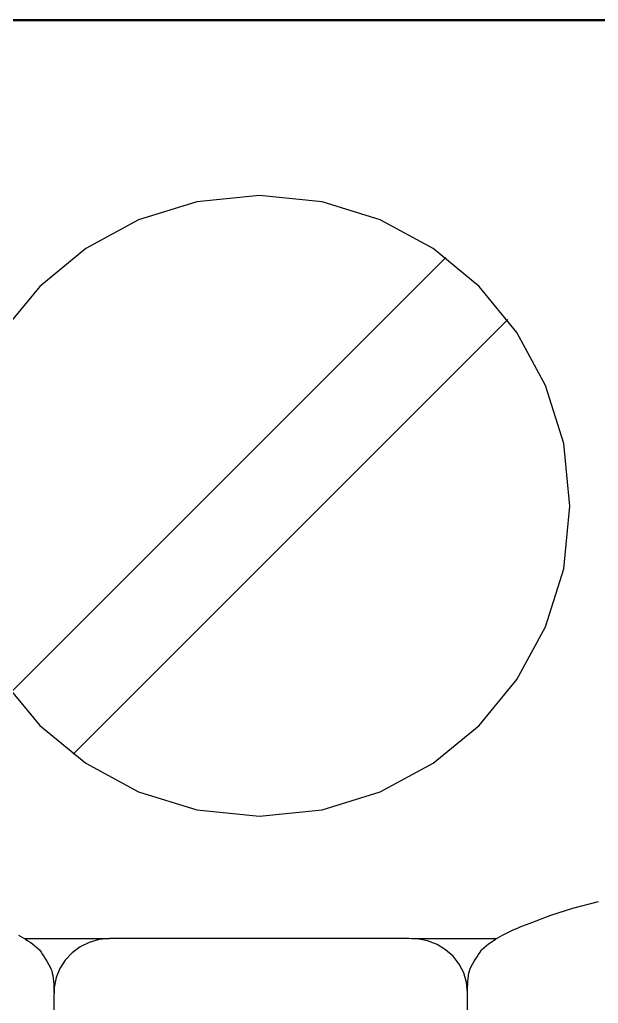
# Model space of a CAD drawing. Extents: x 1 to 47.7, y 0.2 to 35.
# Drawn here: x 41.941 to 42.253, y 11.405 to 11.935 of the extents above; entities that cross this region are included whole.
import ezdxf

# ---------------------------------------------------------------- set-up
doc = ezdxf.new("R2010")
doc.units = 0
doc.header["$MEASUREMENT"] = 0
for name, color, linetype in [('5_1___24__TARGET_LEDS___12', 7, 'CONTINUOUS'), ('6_1__EMPTY_IO_BOARD_POSITI', 7, 'CONTINUOUS'), ('6_2___8__INDEPENDENT_INPUT', 7, 'CONTINUOUS'), ('6_3___8__OPTOISO_INDEPENDE', 7, 'CONTINUOUS'), ('6_4___24__OPTOISO_INDEPEND', 7, 'CONTINUOUS'), ('6_5___8__INDEPENDENT_INPUT', 7, 'CONTINUOUS'), ('6_6___8__INDEPENDENT_INPUT', 7, 'CONTINUOUS'), ('6_7___8__OPTOISO_INDEPENDE', 7, 'CONTINUOUS'), ('6_8___8__OPTOISO_INDEPENDE', 7, 'CONTINUOUS')]:
    doc.layers.add(name, color=color, linetype=linetype)

msp = doc.modelspace()

# ---------------------------------------------------------------- linework, layer by layer
at = {"layer": '5_1___24__TARGET_LEDS___12'}
for points in [[(42.25686, 11.93513), (42.22515, 11.93513), (42.19133, 11.93513), (42.15545, 11.93513), (42.11757, 11.93513), (42.07774, 11.93513), (41.99245, 11.93513), (41.90003, 11.93513)], [(41.93136, 11.57951), (41.9518, 11.55479), (41.97658, 11.53439), (42.00502, 11.51899), (42.03645, 11.50926), (42.0702, 11.50587), (42.1039, 11.50926), (42.13529, 11.51899), (42.1637, 11.53439), (42.18846, 11.55479), (42.20889, 11.57951), (42.22432, 11.60789), (42.23407, 11.63926), (42.23746, 11.67294), (42.23407, 11.70665), (42.22432, 11.73806), (42.20889, 11.7665), (42.18846, 11.79129), (42.1637, 11.81176), (42.13529, 11.82721), (42.1039, 11.83699), (42.0702, 11.84039), (42.03645, 11.83699), (42.00502, 11.82721), (41.97658, 11.81176), (41.9518, 11.79129), (41.93136, 11.7665)], [(41.93636, 11.57271), (42.17062, 11.80697)], [(41.96978, 11.53929), (42.20405, 11.77355)], [(42.1823, 11.41065), (42.18231, 11.41215), (42.18233, 11.41372), (42.18238, 11.41532), (42.18246, 11.41692), (42.18258, 11.41848), (42.18275, 11.41996), (42.18298, 11.42134), (42.18327, 11.42256), (42.18369, 11.4237), (42.18429, 11.42495), (42.18498, 11.42621), (42.18573, 11.42747), (42.18654, 11.42874), (42.18738, 11.43001), (42.18822, 11.43128), (42.18905, 11.43254), (42.18984, 11.43379), (42.19107, 11.43494), (42.19238, 11.43601), (42.19366, 11.437), (42.19492, 11.43793), (42.19616, 11.43879), (42.19739, 11.4396), (42.19862, 11.44036), (42.19985, 11.44107), (42.20109, 11.44173), (42.20226, 11.44235), (42.20335, 11.44291), (42.20441, 11.44344), (42.20547, 11.44395), (42.20658, 11.44446), (42.20778, 11.44498), (42.20911, 11.44555), (42.2106, 11.44617), (42.21692, 11.44865), (42.2272, 11.45246), (42.23899, 11.45627), (42.25281, 11.45994)], [(41.94045, 11.44173), (41.94169, 11.44107), (41.94292, 11.44036), (41.94415, 11.4396), (41.94538, 11.43879), (41.94662, 11.43793), (41.94788, 11.437), (41.94917, 11.43601), (41.95048, 11.43494), (41.9517, 11.43379), (41.9525, 11.43254), (41.95332, 11.43128), (41.95417, 11.43001), (41.955, 11.42874), (41.95581, 11.42747), (41.95657, 11.42621), (41.95726, 11.42495), (41.95785, 11.4237), (41.95827, 11.42256), (41.95858, 11.42134), (41.95884, 11.41996), (41.95904, 11.41848), (41.9592, 11.41692), (41.95932, 11.41532), (41.9594, 11.41372), (41.95944, 11.41215), (41.95946, 11.41065)], [(41.94391, 11.43989), (41.98946, 11.43989)], [(42.1823, 11.39495), (42.1823, 11.41065), (42.18176, 11.41621), (42.18021, 11.42142), (42.17774, 11.42618), (42.17445, 11.43038), (42.17046, 11.43394), (42.16585, 11.43676), (42.16073, 11.43873), (42.1552, 11.43976), (42.15069, 11.43989), (42.13889, 11.43989), (42.11834, 11.43989), (42.09222, 11.43989), (42.06371, 11.43989), (42.036, 11.43989), (42.01226, 11.43989), (41.99569, 11.43989), (41.98946, 11.43989), (41.98376, 11.43937), (41.97842, 11.43785), (41.97354, 11.43545), (41.96923, 11.43225), (41.96557, 11.42835), (41.96268, 11.42386), (41.96065, 11.41887), (41.95959, 11.41347), (41.95946, 11.40656), (41.95946, 11.37683)], [(42.15231, 11.43989), (42.19786, 11.43989)]]:
    msp.add_lwpolyline(points, dxfattribs=at)
at = {"layer": '6_1__EMPTY_IO_BOARD_POSITI'}
msp.add_lwpolyline([(41.92516, 11.93472), (41.99033, 11.93472), (42.05204, 11.93472), (42.11014, 11.93472), (42.16447, 11.93472), (42.21488, 11.93472), (42.26122, 11.93472)], dxfattribs=at)
at = {"layer": '6_2___8__INDEPENDENT_INPUT'}
for points in [[(42.25686, 11.93513), (42.22515, 11.93513), (42.19133, 11.93513), (42.15545, 11.93513), (42.11757, 11.93513), (42.07774, 11.93513), (41.99245, 11.93513), (41.90003, 11.93513)], [(41.93136, 11.57951), (41.9518, 11.55479), (41.97658, 11.53439), (42.00502, 11.51899), (42.03645, 11.50926), (42.0702, 11.50587), (42.1039, 11.50926), (42.13529, 11.51899), (42.1637, 11.53439), (42.18846, 11.55479), (42.20889, 11.57951), (42.22432, 11.60789), (42.23407, 11.63926), (42.23746, 11.67294), (42.23407, 11.70665), (42.22432, 11.73806), (42.20889, 11.7665), (42.18846, 11.79129), (42.1637, 11.81176), (42.13529, 11.82721), (42.1039, 11.83699), (42.0702, 11.84039), (42.03645, 11.83699), (42.00502, 11.82721), (41.97658, 11.81176), (41.9518, 11.79129), (41.93136, 11.7665)], [(41.93636, 11.57271), (42.17062, 11.80697)], [(41.96978, 11.53929), (42.20405, 11.77355)], [(42.1823, 11.41065), (42.18231, 11.41215), (42.18233, 11.41372), (42.18238, 11.41532), (42.18246, 11.41692), (42.18258, 11.41848), (42.18275, 11.41996), (42.18298, 11.42134), (42.18327, 11.42256), (42.18369, 11.4237), (42.18429, 11.42495), (42.18498, 11.42621), (42.18573, 11.42747), (42.18654, 11.42874), (42.18738, 11.43001), (42.18822, 11.43128), (42.18905, 11.43254), (42.18984, 11.43379), (42.19107, 11.43494), (42.19238, 11.43601), (42.19366, 11.437), (42.19492, 11.43793), (42.19616, 11.43879), (42.19739, 11.4396), (42.19862, 11.44036), (42.19985, 11.44107), (42.20109, 11.44173), (42.20226, 11.44235), (42.20335, 11.44291), (42.20441, 11.44344), (42.20547, 11.44395), (42.20658, 11.44446), (42.20778, 11.44498), (42.20911, 11.44555), (42.2106, 11.44617), (42.21692, 11.44865), (42.2272, 11.45246), (42.23899, 11.45627), (42.25281, 11.45994)], [(41.94045, 11.44173), (41.94169, 11.44107), (41.94292, 11.44036), (41.94415, 11.4396), (41.94538, 11.43879), (41.94662, 11.43793), (41.94788, 11.437), (41.94917, 11.43601), (41.95048, 11.43494), (41.9517, 11.43379), (41.9525, 11.43254), (41.95332, 11.43128), (41.95417, 11.43001), (41.955, 11.42874), (41.95581, 11.42747), (41.95657, 11.42621), (41.95726, 11.42495), (41.95785, 11.4237), (41.95827, 11.42256), (41.95858, 11.42134), (41.95884, 11.41996), (41.95904, 11.41848), (41.9592, 11.41692), (41.95932, 11.41532), (41.9594, 11.41372), (41.95944, 11.41215), (41.95946, 11.41065)], [(41.94391, 11.43989), (41.98946, 11.43989)], [(42.1823, 11.39495), (42.1823, 11.41065), (42.18176, 11.41621), (42.18021, 11.42142), (42.17774, 11.42618), (42.17445, 11.43038), (42.17046, 11.43394), (42.16585, 11.43676), (42.16073, 11.43873), (42.1552, 11.43976), (42.15069, 11.43989), (42.13889, 11.43989), (42.11834, 11.43989), (42.09222, 11.43989), (42.06371, 11.43989), (42.036, 11.43989), (42.01226, 11.43989), (41.99569, 11.43989), (41.98946, 11.43989), (41.98376, 11.43937), (41.97842, 11.43785), (41.97354, 11.43545), (41.96923, 11.43225), (41.96557, 11.42835), (41.96268, 11.42386), (41.96065, 11.41887), (41.95959, 11.41347), (41.95946, 11.40656), (41.95946, 11.37683)], [(42.15231, 11.43989), (42.19786, 11.43989)]]:
    msp.add_lwpolyline(points, dxfattribs=at)
at = {"layer": '6_3___8__OPTOISO_INDEPENDE'}
for points in [[(42.25686, 11.93513), (42.22515, 11.93513), (42.19133, 11.93513), (42.15545, 11.93513), (42.11757, 11.93513), (42.07774, 11.93513), (41.99245, 11.93513), (41.90003, 11.93513)], [(41.93136, 11.57951), (41.9518, 11.55479), (41.97658, 11.53439), (42.00502, 11.51899), (42.03645, 11.50926), (42.0702, 11.50587), (42.1039, 11.50926), (42.13529, 11.51899), (42.1637, 11.53439), (42.18846, 11.55479), (42.20889, 11.57951), (42.22432, 11.60789), (42.23407, 11.63926), (42.23746, 11.67294), (42.23407, 11.70665), (42.22432, 11.73806), (42.20889, 11.7665), (42.18846, 11.79129), (42.1637, 11.81176), (42.13529, 11.82721), (42.1039, 11.83699), (42.0702, 11.84039), (42.03645, 11.83699), (42.00502, 11.82721), (41.97658, 11.81176), (41.9518, 11.79129), (41.93136, 11.7665)], [(41.93636, 11.57271), (42.17062, 11.80697)], [(41.96978, 11.53929), (42.20405, 11.77355)], [(42.1823, 11.41065), (42.18231, 11.41215), (42.18233, 11.41372), (42.18238, 11.41532), (42.18246, 11.41692), (42.18258, 11.41848), (42.18275, 11.41996), (42.18298, 11.42134), (42.18327, 11.42256), (42.18369, 11.4237), (42.18429, 11.42495), (42.18498, 11.42621), (42.18573, 11.42747), (42.18654, 11.42874), (42.18738, 11.43001), (42.18822, 11.43128), (42.18905, 11.43254), (42.18984, 11.43379), (42.19107, 11.43494), (42.19238, 11.43601), (42.19366, 11.437), (42.19492, 11.43793), (42.19616, 11.43879), (42.19739, 11.4396), (42.19862, 11.44036), (42.19985, 11.44107), (42.20109, 11.44173), (42.20226, 11.44235), (42.20335, 11.44291), (42.20441, 11.44344), (42.20547, 11.44395), (42.20658, 11.44446), (42.20778, 11.44498), (42.20911, 11.44555), (42.2106, 11.44617), (42.21692, 11.44865), (42.2272, 11.45246), (42.23899, 11.45627), (42.25281, 11.45994)], [(41.94045, 11.44173), (41.94169, 11.44107), (41.94292, 11.44036), (41.94415, 11.4396), (41.94538, 11.43879), (41.94662, 11.43793), (41.94788, 11.437), (41.94917, 11.43601), (41.95048, 11.43494), (41.9517, 11.43379), (41.9525, 11.43254), (41.95332, 11.43128), (41.95417, 11.43001), (41.955, 11.42874), (41.95581, 11.42747), (41.95657, 11.42621), (41.95726, 11.42495), (41.95785, 11.4237), (41.95827, 11.42256), (41.95858, 11.42134), (41.95884, 11.41996), (41.95904, 11.41848), (41.9592, 11.41692), (41.95932, 11.41532), (41.9594, 11.41372), (41.95944, 11.41215), (41.95946, 11.41065)], [(41.94391, 11.43989), (41.98946, 11.43989)], [(42.1823, 11.39495), (42.1823, 11.41065), (42.18176, 11.41621), (42.18021, 11.42142), (42.17774, 11.42618), (42.17445, 11.43038), (42.17046, 11.43394), (42.16585, 11.43676), (42.16073, 11.43873), (42.1552, 11.43976), (42.15069, 11.43989), (42.13889, 11.43989), (42.11834, 11.43989), (42.09222, 11.43989), (42.06371, 11.43989), (42.036, 11.43989), (42.01226, 11.43989), (41.99569, 11.43989), (41.98946, 11.43989), (41.98376, 11.43937), (41.97842, 11.43785), (41.97354, 11.43545), (41.96923, 11.43225), (41.96557, 11.42835), (41.96268, 11.42386), (41.96065, 11.41887), (41.95959, 11.41347), (41.95946, 11.40656), (41.95946, 11.37683)], [(42.15231, 11.43989), (42.19786, 11.43989)]]:
    msp.add_lwpolyline(points, dxfattribs=at)
at = {"layer": '6_4___24__OPTOISO_INDEPEND'}
for points in [[(42.25686, 11.93513), (42.22515, 11.93513), (42.19133, 11.93513), (42.15545, 11.93513), (42.11757, 11.93513), (42.07774, 11.93513), (41.99245, 11.93513), (41.90003, 11.93513)], [(41.93136, 11.57951), (41.9518, 11.55479), (41.97658, 11.53439), (42.00502, 11.51899), (42.03645, 11.50926), (42.0702, 11.50587), (42.1039, 11.50926), (42.13529, 11.51899), (42.1637, 11.53439), (42.18846, 11.55479), (42.20889, 11.57951), (42.22432, 11.60789), (42.23407, 11.63926), (42.23746, 11.67294), (42.23407, 11.70665), (42.22432, 11.73806), (42.20889, 11.7665), (42.18846, 11.79129), (42.1637, 11.81176), (42.13529, 11.82721), (42.1039, 11.83699), (42.0702, 11.84039), (42.03645, 11.83699), (42.00502, 11.82721), (41.97658, 11.81176), (41.9518, 11.79129), (41.93136, 11.7665)], [(41.93636, 11.57271), (42.17062, 11.80697)], [(41.96978, 11.53929), (42.20405, 11.77355)], [(42.1823, 11.41065), (42.18231, 11.41215), (42.18233, 11.41372), (42.18238, 11.41532), (42.18246, 11.41692), (42.18258, 11.41848), (42.18275, 11.41996), (42.18298, 11.42134), (42.18327, 11.42256), (42.18369, 11.4237), (42.18429, 11.42495), (42.18498, 11.42621), (42.18573, 11.42747), (42.18654, 11.42874), (42.18738, 11.43001), (42.18822, 11.43128), (42.18905, 11.43254), (42.18984, 11.43379), (42.19107, 11.43494), (42.19238, 11.43601), (42.19366, 11.437), (42.19492, 11.43793), (42.19616, 11.43879), (42.19739, 11.4396), (42.19862, 11.44036), (42.19985, 11.44107), (42.20109, 11.44173), (42.20226, 11.44235), (42.20335, 11.44291), (42.20441, 11.44344), (42.20547, 11.44395), (42.20658, 11.44446), (42.20778, 11.44498), (42.20911, 11.44555), (42.2106, 11.44617), (42.21692, 11.44865), (42.2272, 11.45246), (42.23899, 11.45627), (42.25281, 11.45994)], [(41.94045, 11.44173), (41.94169, 11.44107), (41.94292, 11.44036), (41.94415, 11.4396), (41.94538, 11.43879), (41.94662, 11.43793), (41.94788, 11.437), (41.94917, 11.43601), (41.95048, 11.43494), (41.9517, 11.43379), (41.9525, 11.43254), (41.95332, 11.43128), (41.95417, 11.43001), (41.955, 11.42874), (41.95581, 11.42747), (41.95657, 11.42621), (41.95726, 11.42495), (41.95785, 11.4237), (41.95827, 11.42256), (41.95858, 11.42134), (41.95884, 11.41996), (41.95904, 11.41848), (41.9592, 11.41692), (41.95932, 11.41532), (41.9594, 11.41372), (41.95944, 11.41215), (41.95946, 11.41065)], [(41.94391, 11.43989), (41.98946, 11.43989)], [(42.1823, 11.39495), (42.1823, 11.41065), (42.18176, 11.41621), (42.18021, 11.42142), (42.17774, 11.42618), (42.17445, 11.43038), (42.17046, 11.43394), (42.16585, 11.43676), (42.16073, 11.43873), (42.1552, 11.43976), (42.15069, 11.43989), (42.13889, 11.43989), (42.11834, 11.43989), (42.09222, 11.43989), (42.06371, 11.43989), (42.036, 11.43989), (42.01226, 11.43989), (41.99569, 11.43989), (41.98946, 11.43989), (41.98376, 11.43937), (41.97842, 11.43785), (41.97354, 11.43545), (41.96923, 11.43225), (41.96557, 11.42835), (41.96268, 11.42386), (41.96065, 11.41887), (41.95959, 11.41347), (41.95946, 11.40656), (41.95946, 11.37683)], [(42.15231, 11.43989), (42.19786, 11.43989)]]:
    msp.add_lwpolyline(points, dxfattribs=at)
at = {"layer": '6_5___8__INDEPENDENT_INPUT'}
for points in [[(42.25686, 11.93513), (42.22515, 11.93513), (42.19133, 11.93513), (42.15545, 11.93513), (42.11757, 11.93513), (42.07774, 11.93513), (41.99245, 11.93513), (41.90003, 11.93513)], [(41.93136, 11.57951), (41.9518, 11.55479), (41.97658, 11.53439), (42.00502, 11.51899), (42.03645, 11.50926), (42.0702, 11.50587), (42.1039, 11.50926), (42.13529, 11.51899), (42.1637, 11.53439), (42.18846, 11.55479), (42.20889, 11.57951), (42.22432, 11.60789), (42.23407, 11.63926), (42.23746, 11.67294), (42.23407, 11.70665), (42.22432, 11.73806), (42.20889, 11.7665), (42.18846, 11.79129), (42.1637, 11.81176), (42.13529, 11.82721), (42.1039, 11.83699), (42.0702, 11.84039), (42.03645, 11.83699), (42.00502, 11.82721), (41.97658, 11.81176), (41.9518, 11.79129), (41.93136, 11.7665)], [(41.93636, 11.57271), (42.17062, 11.80697)], [(41.96978, 11.53929), (42.20405, 11.77355)], [(42.1823, 11.41065), (42.18231, 11.41215), (42.18233, 11.41372), (42.18238, 11.41532), (42.18246, 11.41692), (42.18258, 11.41848), (42.18275, 11.41996), (42.18298, 11.42134), (42.18327, 11.42256), (42.18369, 11.4237), (42.18429, 11.42495), (42.18498, 11.42621), (42.18573, 11.42747), (42.18654, 11.42874), (42.18738, 11.43001), (42.18822, 11.43128), (42.18905, 11.43254), (42.18984, 11.43379), (42.19107, 11.43494), (42.19238, 11.43601), (42.19366, 11.437), (42.19492, 11.43793), (42.19616, 11.43879), (42.19739, 11.4396), (42.19862, 11.44036), (42.19985, 11.44107), (42.20109, 11.44173), (42.20226, 11.44235), (42.20335, 11.44291), (42.20441, 11.44344), (42.20547, 11.44395), (42.20658, 11.44446), (42.20778, 11.44498), (42.20911, 11.44555), (42.2106, 11.44617), (42.21692, 11.44865), (42.2272, 11.45246), (42.23899, 11.45627), (42.25281, 11.45994)], [(41.94045, 11.44173), (41.94169, 11.44107), (41.94292, 11.44036), (41.94415, 11.4396), (41.94538, 11.43879), (41.94662, 11.43793), (41.94788, 11.437), (41.94917, 11.43601), (41.95048, 11.43494), (41.9517, 11.43379), (41.9525, 11.43254), (41.95332, 11.43128), (41.95417, 11.43001), (41.955, 11.42874), (41.95581, 11.42747), (41.95657, 11.42621), (41.95726, 11.42495), (41.95785, 11.4237), (41.95827, 11.42256), (41.95858, 11.42134), (41.95884, 11.41996), (41.95904, 11.41848), (41.9592, 11.41692), (41.95932, 11.41532), (41.9594, 11.41372), (41.95944, 11.41215), (41.95946, 11.41065)], [(41.94391, 11.43989), (41.98946, 11.43989)], [(42.1823, 11.39495), (42.1823, 11.41065), (42.18176, 11.41621), (42.18021, 11.42142), (42.17774, 11.42618), (42.17445, 11.43038), (42.17046, 11.43394), (42.16585, 11.43676), (42.16073, 11.43873), (42.1552, 11.43976), (42.15069, 11.43989), (42.13889, 11.43989), (42.11834, 11.43989), (42.09222, 11.43989), (42.06371, 11.43989), (42.036, 11.43989), (42.01226, 11.43989), (41.99569, 11.43989), (41.98946, 11.43989), (41.98376, 11.43937), (41.97842, 11.43785), (41.97354, 11.43545), (41.96923, 11.43225), (41.96557, 11.42835), (41.96268, 11.42386), (41.96065, 11.41887), (41.95959, 11.41347), (41.95946, 11.40656), (41.95946, 11.37683)], [(42.15231, 11.43989), (42.19786, 11.43989)]]:
    msp.add_lwpolyline(points, dxfattribs=at)
at = {"layer": '6_6___8__INDEPENDENT_INPUT'}
for points in [[(42.25686, 11.93513), (42.22515, 11.93513), (42.19133, 11.93513), (42.15545, 11.93513), (42.11757, 11.93513), (42.07774, 11.93513), (41.99245, 11.93513), (41.90003, 11.93513)], [(41.93136, 11.57951), (41.9518, 11.55479), (41.97658, 11.53439), (42.00502, 11.51899), (42.03645, 11.50926), (42.0702, 11.50587), (42.1039, 11.50926), (42.13529, 11.51899), (42.1637, 11.53439), (42.18846, 11.55479), (42.20889, 11.57951), (42.22432, 11.60789), (42.23407, 11.63926), (42.23746, 11.67294), (42.23407, 11.70665), (42.22432, 11.73806), (42.20889, 11.7665), (42.18846, 11.79129), (42.1637, 11.81176), (42.13529, 11.82721), (42.1039, 11.83699), (42.0702, 11.84039), (42.03645, 11.83699), (42.00502, 11.82721), (41.97658, 11.81176), (41.9518, 11.79129), (41.93136, 11.7665)], [(41.93636, 11.57271), (42.17062, 11.80697)], [(41.96978, 11.53929), (42.20405, 11.77355)], [(42.1823, 11.41065), (42.18231, 11.41215), (42.18233, 11.41372), (42.18238, 11.41532), (42.18246, 11.41692), (42.18258, 11.41848), (42.18275, 11.41996), (42.18298, 11.42134), (42.18327, 11.42256), (42.18369, 11.4237), (42.18429, 11.42495), (42.18498, 11.42621), (42.18573, 11.42747), (42.18654, 11.42874), (42.18738, 11.43001), (42.18822, 11.43128), (42.18905, 11.43254), (42.18984, 11.43379), (42.19107, 11.43494), (42.19238, 11.43601), (42.19366, 11.437), (42.19492, 11.43793), (42.19616, 11.43879), (42.19739, 11.4396), (42.19862, 11.44036), (42.19985, 11.44107), (42.20109, 11.44173), (42.20226, 11.44235), (42.20335, 11.44291), (42.20441, 11.44344), (42.20547, 11.44395), (42.20658, 11.44446), (42.20778, 11.44498), (42.20911, 11.44555), (42.2106, 11.44617), (42.21692, 11.44865), (42.2272, 11.45246), (42.23899, 11.45627), (42.25281, 11.45994)], [(41.94045, 11.44173), (41.94169, 11.44107), (41.94292, 11.44036), (41.94415, 11.4396), (41.94538, 11.43879), (41.94662, 11.43793), (41.94788, 11.437), (41.94917, 11.43601), (41.95048, 11.43494), (41.9517, 11.43379), (41.9525, 11.43254), (41.95332, 11.43128), (41.95417, 11.43001), (41.955, 11.42874), (41.95581, 11.42747), (41.95657, 11.42621), (41.95726, 11.42495), (41.95785, 11.4237), (41.95827, 11.42256), (41.95858, 11.42134), (41.95884, 11.41996), (41.95904, 11.41848), (41.9592, 11.41692), (41.95932, 11.41532), (41.9594, 11.41372), (41.95944, 11.41215), (41.95946, 11.41065)], [(41.94391, 11.43989), (41.98946, 11.43989)], [(42.1823, 11.39495), (42.1823, 11.41065), (42.18176, 11.41621), (42.18021, 11.42142), (42.17774, 11.42618), (42.17445, 11.43038), (42.17046, 11.43394), (42.16585, 11.43676), (42.16073, 11.43873), (42.1552, 11.43976), (42.15069, 11.43989), (42.13889, 11.43989), (42.11834, 11.43989), (42.09222, 11.43989), (42.06371, 11.43989), (42.036, 11.43989), (42.01226, 11.43989), (41.99569, 11.43989), (41.98946, 11.43989), (41.98376, 11.43937), (41.97842, 11.43785), (41.97354, 11.43545), (41.96923, 11.43225), (41.96557, 11.42835), (41.96268, 11.42386), (41.96065, 11.41887), (41.95959, 11.41347), (41.95946, 11.40656), (41.95946, 11.37683)], [(42.15231, 11.43989), (42.19786, 11.43989)]]:
    msp.add_lwpolyline(points, dxfattribs=at)
at = {"layer": '6_7___8__OPTOISO_INDEPENDE'}
for points in [[(42.25686, 11.93513), (42.22515, 11.93513), (42.19133, 11.93513), (42.15545, 11.93513), (42.11757, 11.93513), (42.07774, 11.93513), (41.99245, 11.93513), (41.90003, 11.93513)], [(41.93136, 11.57951), (41.9518, 11.55479), (41.97658, 11.53439), (42.00502, 11.51899), (42.03645, 11.50926), (42.0702, 11.50587), (42.1039, 11.50926), (42.13529, 11.51899), (42.1637, 11.53439), (42.18846, 11.55479), (42.20889, 11.57951), (42.22432, 11.60789), (42.23407, 11.63926), (42.23746, 11.67294), (42.23407, 11.70665), (42.22432, 11.73806), (42.20889, 11.7665), (42.18846, 11.79129), (42.1637, 11.81176), (42.13529, 11.82721), (42.1039, 11.83699), (42.0702, 11.84039), (42.03645, 11.83699), (42.00502, 11.82721), (41.97658, 11.81176), (41.9518, 11.79129), (41.93136, 11.7665)], [(41.93636, 11.57271), (42.17062, 11.80697)], [(41.96978, 11.53929), (42.20405, 11.77355)], [(42.1823, 11.41065), (42.18231, 11.41215), (42.18233, 11.41372), (42.18238, 11.41532), (42.18246, 11.41692), (42.18258, 11.41848), (42.18275, 11.41996), (42.18298, 11.42134), (42.18327, 11.42256), (42.18369, 11.4237), (42.18429, 11.42495), (42.18498, 11.42621), (42.18573, 11.42747), (42.18654, 11.42874), (42.18738, 11.43001), (42.18822, 11.43128), (42.18905, 11.43254), (42.18984, 11.43379), (42.19107, 11.43494), (42.19238, 11.43601), (42.19366, 11.437), (42.19492, 11.43793), (42.19616, 11.43879), (42.19739, 11.4396), (42.19862, 11.44036), (42.19985, 11.44107), (42.20109, 11.44173), (42.20226, 11.44235), (42.20335, 11.44291), (42.20441, 11.44344), (42.20547, 11.44395), (42.20658, 11.44446), (42.20778, 11.44498), (42.20911, 11.44555), (42.2106, 11.44617), (42.21692, 11.44865), (42.2272, 11.45246), (42.23899, 11.45627), (42.25281, 11.45994)], [(41.94045, 11.44173), (41.94169, 11.44107), (41.94292, 11.44036), (41.94415, 11.4396), (41.94538, 11.43879), (41.94662, 11.43793), (41.94788, 11.437), (41.94917, 11.43601), (41.95048, 11.43494), (41.9517, 11.43379), (41.9525, 11.43254), (41.95332, 11.43128), (41.95417, 11.43001), (41.955, 11.42874), (41.95581, 11.42747), (41.95657, 11.42621), (41.95726, 11.42495), (41.95785, 11.4237), (41.95827, 11.42256), (41.95858, 11.42134), (41.95884, 11.41996), (41.95904, 11.41848), (41.9592, 11.41692), (41.95932, 11.41532), (41.9594, 11.41372), (41.95944, 11.41215), (41.95946, 11.41065)], [(41.94391, 11.43989), (41.98946, 11.43989)], [(42.1823, 11.39495), (42.1823, 11.41065), (42.18176, 11.41621), (42.18021, 11.42142), (42.17774, 11.42618), (42.17445, 11.43038), (42.17046, 11.43394), (42.16585, 11.43676), (42.16073, 11.43873), (42.1552, 11.43976), (42.15069, 11.43989), (42.13889, 11.43989), (42.11834, 11.43989), (42.09222, 11.43989), (42.06371, 11.43989), (42.036, 11.43989), (42.01226, 11.43989), (41.99569, 11.43989), (41.98946, 11.43989), (41.98376, 11.43937), (41.97842, 11.43785), (41.97354, 11.43545), (41.96923, 11.43225), (41.96557, 11.42835), (41.96268, 11.42386), (41.96065, 11.41887), (41.95959, 11.41347), (41.95946, 11.40656), (41.95946, 11.37683)], [(42.15231, 11.43989), (42.19786, 11.43989)]]:
    msp.add_lwpolyline(points, dxfattribs=at)
at = {"layer": '6_8___8__OPTOISO_INDEPENDE'}
for points in [[(42.25686, 11.93513), (42.22515, 11.93513), (42.19133, 11.93513), (42.15545, 11.93513), (42.11757, 11.93513), (42.07774, 11.93513), (41.99245, 11.93513), (41.90003, 11.93513)], [(41.93136, 11.57951), (41.9518, 11.55479), (41.97658, 11.53439), (42.00502, 11.51899), (42.03645, 11.50926), (42.0702, 11.50587), (42.1039, 11.50926), (42.13529, 11.51899), (42.1637, 11.53439), (42.18846, 11.55479), (42.20889, 11.57951), (42.22432, 11.60789), (42.23407, 11.63926), (42.23746, 11.67294), (42.23407, 11.70665), (42.22432, 11.73806), (42.20889, 11.7665), (42.18846, 11.79129), (42.1637, 11.81176), (42.13529, 11.82721), (42.1039, 11.83699), (42.0702, 11.84039), (42.03645, 11.83699), (42.00502, 11.82721), (41.97658, 11.81176), (41.9518, 11.79129), (41.93136, 11.7665)], [(41.93636, 11.57271), (42.17062, 11.80697)], [(41.96978, 11.53929), (42.20405, 11.77355)], [(42.1823, 11.41065), (42.18231, 11.41215), (42.18233, 11.41372), (42.18238, 11.41532), (42.18246, 11.41692), (42.18258, 11.41848), (42.18275, 11.41996), (42.18298, 11.42134), (42.18327, 11.42256), (42.18369, 11.4237), (42.18429, 11.42495), (42.18498, 11.42621), (42.18573, 11.42747), (42.18654, 11.42874), (42.18738, 11.43001), (42.18822, 11.43128), (42.18905, 11.43254), (42.18984, 11.43379), (42.19107, 11.43494), (42.19238, 11.43601), (42.19366, 11.437), (42.19492, 11.43793), (42.19616, 11.43879), (42.19739, 11.4396), (42.19862, 11.44036), (42.19985, 11.44107), (42.20109, 11.44173), (42.20226, 11.44235), (42.20335, 11.44291), (42.20441, 11.44344), (42.20547, 11.44395), (42.20658, 11.44446), (42.20778, 11.44498), (42.20911, 11.44555), (42.2106, 11.44617), (42.21692, 11.44865), (42.2272, 11.45246), (42.23899, 11.45627), (42.25281, 11.45994)], [(41.94045, 11.44173), (41.94169, 11.44107), (41.94292, 11.44036), (41.94415, 11.4396), (41.94538, 11.43879), (41.94662, 11.43793), (41.94788, 11.437), (41.94917, 11.43601), (41.95048, 11.43494), (41.9517, 11.43379), (41.9525, 11.43254), (41.95332, 11.43128), (41.95417, 11.43001), (41.955, 11.42874), (41.95581, 11.42747), (41.95657, 11.42621), (41.95726, 11.42495), (41.95785, 11.4237), (41.95827, 11.42256), (41.95858, 11.42134), (41.95884, 11.41996), (41.95904, 11.41848), (41.9592, 11.41692), (41.95932, 11.41532), (41.9594, 11.41372), (41.95944, 11.41215), (41.95946, 11.41065)], [(41.94391, 11.43989), (41.98946, 11.43989)], [(42.1823, 11.39495), (42.1823, 11.41065), (42.18176, 11.41621), (42.18021, 11.42142), (42.17774, 11.42618), (42.17445, 11.43038), (42.17046, 11.43394), (42.16585, 11.43676), (42.16073, 11.43873), (42.1552, 11.43976), (42.15069, 11.43989), (42.13889, 11.43989), (42.11834, 11.43989), (42.09222, 11.43989), (42.06371, 11.43989), (42.036, 11.43989), (42.01226, 11.43989), (41.99569, 11.43989), (41.98946, 11.43989), (41.98376, 11.43937), (41.97842, 11.43785), (41.97354, 11.43545), (41.96923, 11.43225), (41.96557, 11.42835), (41.96268, 11.42386), (41.96065, 11.41887), (41.95959, 11.41347), (41.95946, 11.40656), (41.95946, 11.37683)], [(42.15231, 11.43989), (42.19786, 11.43989)]]:
    msp.add_lwpolyline(points, dxfattribs=at)

doc.saveas('drawing.dxf')
